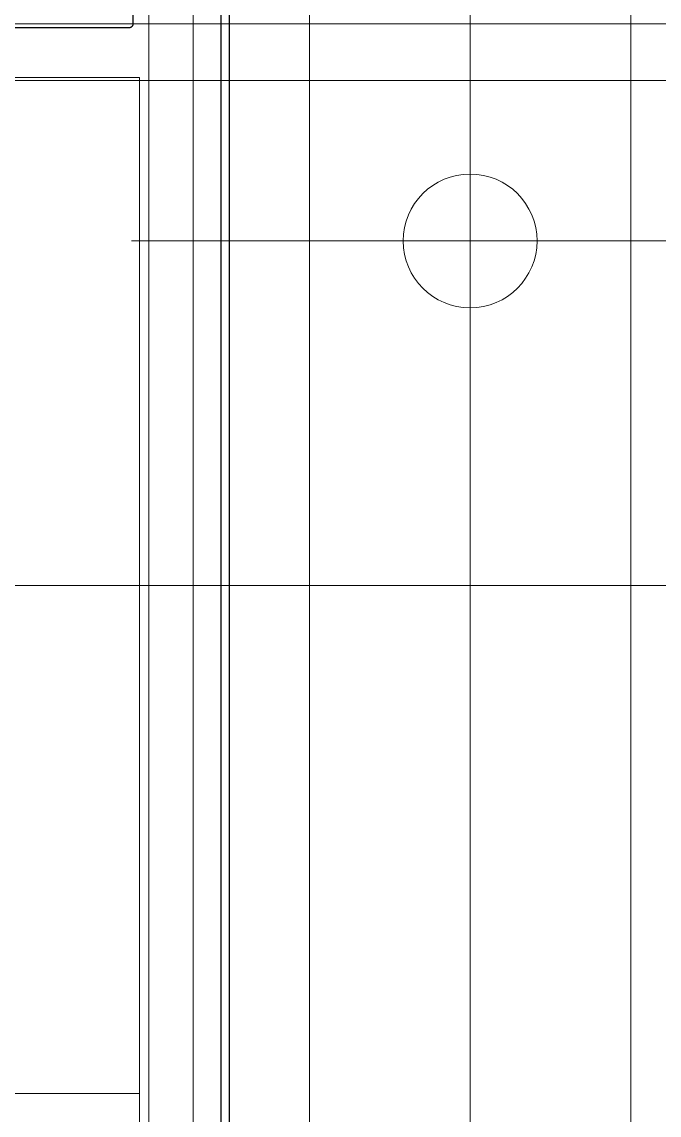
# Model space of a CAD drawing. Header units: millimetres. Extents: x 24 to 200, y 24 to 188.
# Drawn here: x 165.33 to 177.23, y 126.72 to 147.16 of the extents above; entities that cross this region are included whole.
import ezdxf

# ---------------------------------------------------------------- set-up
doc = ezdxf.new("R2010")
doc.units = ezdxf.units.MM
for name, color, linetype in [('0_底面', 51, 'Continuous'), ('1_PCB下', 5, 'Continuous'), ('2_Plate下', 3, 'Continuous'), ('3_SwitchPlate', 6, 'Continuous'), ('4_天板下', 40, 'Continuous'), ('5_左天板', 1, 'Continuous'), ('6_右天板', 230, 'Continuous'), ('7_PCBサンプル', 7, 'Continuous')]:
    doc.layers.add(name, color=color, linetype=linetype)
doc.layers.add('補助線', color=4, linetype='Continuous', lineweight=5, transparency=0.5)

# ---------------------------------------------------------------- blocks, each defined once
blk = doc.blocks.new('hhskb2-F.SilkS')
at = {"layer": '7_PCBサンプル'}
for p, q in [((154.375, -21.5), (154.375, -39.5)), ((154.3, -39.575), (106.3, -39.575)), ((154.306, -39.5739), (154.3, -39.575)), ((154.313, -39.5739), (154.306, -39.5739)), ((154.319, -39.5716), (154.313, -39.5739)), ((154.326, -39.5705), (154.319, -39.5716)), ((154.331, -39.5672), (154.326, -39.5705)), ((154.338, -39.565), (154.331, -39.5672)), ((154.343, -39.5607), (154.338, -39.565)), ((154.348, -39.5575), (154.343, -39.5607)), ((154.352, -39.5524), (154.348, -39.5575)), ((154.357, -39.5482), (154.352, -39.5524)), ((154.361, -39.5425), (154.357, -39.5482)), ((154.365, -39.5375), (154.361, -39.5425)), ((154.367, -39.5313), (154.365, -39.5375)), ((154.37, -39.5257), (154.367, -39.5313)), ((154.372, -39.5192), (154.37, -39.5257)), ((154.374, -39.513), (154.372, -39.5192)), ((154.375, -39.5), (154.374, -39.5065)), ((154.374, -39.5065), (154.374, -39.513))]:
    blk.add_line(p, q, dxfattribs=at)
blk = doc.blocks.new('hhskb2-Edge.Cuts')
at = {"layer": '7_PCBサンプル'}
for p, q in [((156.025, -136.625), (156.025, -21.2)), ((156.175, -21.2), (156.175, -136.7))]:
    blk.add_line(p, q, dxfattribs=at)

msp = doc.modelspace()

# ---------------------------------------------------------------- linework, layer by layer
at = {"layer": '0_底面', "lineweight": 5, "transparency": 33554687}
msp.add_line((176.699, 45.35), (176.699, 171.7), dxfattribs=at)
msp.add_circle((173.699, 143.067), 1.25, dxfattribs=at)
at = {"layer": '1_PCB下', "lineweight": 5, "transparency": 33554687}
msp.add_lwpolyline([(170.699, 48.35), (170.699, 146.067), (170.699, 166.345), (176.699, 166.345), (176.699, 146.067), (176.699, 45.35, -0.414214), (173.699, 42.35), (170.699, 42.35)], format="xyb", close=True, dxfattribs=at)
msp.add_circle((173.699, 143.067), 1.25, dxfattribs=at)
at = {"layer": '2_Plate下', "lineweight": 5, "transparency": 33554687}
msp.add_lwpolyline([(170.699, 42.35), (173.699, 42.35, 0.414214), (176.699, 45.35), (176.699, 146.067), (170.699, 146.067), (170.699, 48.35)], format="xyb", close=True, dxfattribs=at)
msp.add_circle((173.699, 143.067), 1.25, dxfattribs=at)
at = {"layer": '3_SwitchPlate', "lineweight": 5, "transparency": 33554687}
for p, q in [((176.699, 146.067), (117.037, 146.067)), ((176.699, 45.35), (176.699, 146.067))]:
    msp.add_line(p, q, dxfattribs=at)
msp.add_circle((173.699, 143.067), 1.25, dxfattribs=at)
at = {"layer": '4_天板下', "lineweight": 5, "transparency": 33554687}
msp.add_lwpolyline([(170.699, 42.35), (173.699, 42.35, 0.414214), (176.699, 45.35), (176.699, 146.067), (170.699, 146.067), (170.699, 48.35)], format="xyb", close=True, dxfattribs=at)
msp.add_circle((173.699, 143.067), 1.25, dxfattribs=at)
at = {"layer": '5_左天板', "lineweight": 5, "transparency": 33554687}
msp.add_line((176.699, 45.35), (176.699, 171.7), dxfattribs=at)
msp.add_lwpolyline([(52.525, 147.125), (52.525, 69.125), (100.025, 69.125), (100.025, 50.125), (168.525, 50.125), (168.525, 147.125)], close=True, dxfattribs=at)
msp.add_circle((173.699, 143.067), 1.25, dxfattribs=at)
at = {"layer": '6_右天板', "lineweight": 5, "transparency": 33554687}
msp.add_line((176.699, 45.35), (176.699, 171.7), dxfattribs=at)
msp.add_lwpolyline([(110.525, 50.125), (52.525, 50.125), (52.525, 69.125), (52.525, 147.125), (168.525, 147.125), (168.525, 69.125), (121.025, 69.125), (121.025, 50.125), (100.025, 50.125)], dxfattribs=at)
msp.add_circle((173.699, 143.067), 1.25, dxfattribs=at)
at = {"layer": '7_PCBサンプル', "lineweight": 5, "transparency": 33554687}
for points in [[(148.525, 127.125), (148.525, 146.125), (167.525, 146.125), (167.525, 127.125)], [(148.525, 108.125), (148.525, 127.125), (167.525, 127.125), (167.525, 108.125)]]:
    msp.add_lwpolyline(points, close=True, dxfattribs=at)
at = {"layer": '補助線'}
for p, q in [((167.699, 188.338), (167.699, 30.632)), ((170.699, 188.338), (170.699, 30.632)), ((173.699, 188.338), (173.699, 30.632)), ((176.699, 188.338), (176.699, 30.632)), ((45.855, 136.625), (185.21, 136.625))]:
    msp.add_line(p, q, dxfattribs=at)
at = {"layer": '補助線', "lineweight": 5, "transparency": 33554687}
for p, q in [((168.525, 183.359), (168.525, 39.62)), ((200.177, 147.125), (37.584, 147.125)), ((167.373, 146.067), (183.529, 146.067)), ((167.373, 143.067), (183.529, 143.067))]:
    msp.add_line(p, q, dxfattribs=at)

# ---------------------------------------------------------------- block references
for name in ['hhskb2-Edge.Cuts', 'hhskb2-F.SilkS']:
    msp.add_blockref(name, (13.025, 186.625))

doc.saveas('drawing.dxf')
